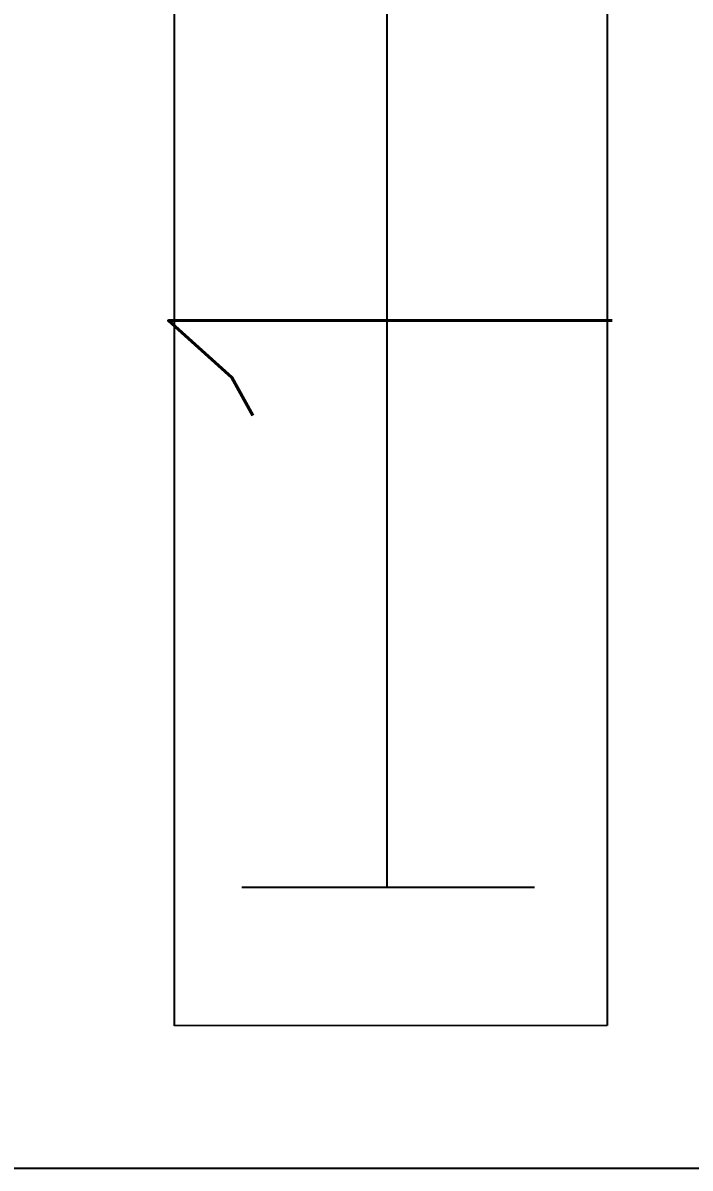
# Model space of a CAD drawing. Header units: inches. Extents: x 567429 to 582707, y 126347 to 133675.
# Drawn here: x 577302.15 to 577316.68, y 131664.59 to 131689.53 of the extents above; entities that cross this region are included whole.
import ezdxf

# ---------------------------------------------------------------- set-up
doc = ezdxf.new("R2010")
doc.units = ezdxf.units.IN
doc.header["$MEASUREMENT"] = 0
doc.layers.add('BORD', color=3, linetype='Continuous')
doc.layers.add('SOUND WIRE', color=4, linetype='Continuous')
doc.styles.add('ROMANS', font='romans.shx')

# ---------------------------------------------------------------- blocks, each defined once
blk = doc.blocks.new('BOARD1')
at = {"layer": 'BORD'}
for p, q in [((-18.618, -49.016), (-18.618, -38.629)), ((-18.618, -38.629), (14.897, -38.629)), ((14.897, -49.016), (-18.618, -49.016))]:
    blk.add_line(p, q, dxfattribs=at)
at = {"layer": 'BORD', "color": 3}
for p, q in [((-15.295, -40.247), (-15.295, -47.268)), ((-15.295, -43.735), (12.007, -43.735))]:
    blk.add_line(p, q, dxfattribs=at)
at = {"layer": 'BORD', "color": 2, "style": 'ROMANS'}
blk.add_text('1', height=10.644, dxfattribs=at).set_placement((-6.721, -49.129))

msp = doc.modelspace()

# ---------------------------------------------------------------- linework, layer by layer
at = {"layer": 'SOUND WIRE'}
msp.add_line((577252.986, 131664.59, 0), (577571.334, 131664.59, 0), dxfattribs=at)

# ---------------------------------------------------------------- block references
at = {"layer": 'BORD', "ltscale": 5, "xscale": 0.9077507259660533, "yscale": 0.9077507259660533, "zscale": 0.9077507259660533, "rotation": 90.00288558390875}
msp.add_blockref('BOARD1', (577270.387, 131684.59), dxfattribs=at)

doc.saveas('drawing.dxf')
